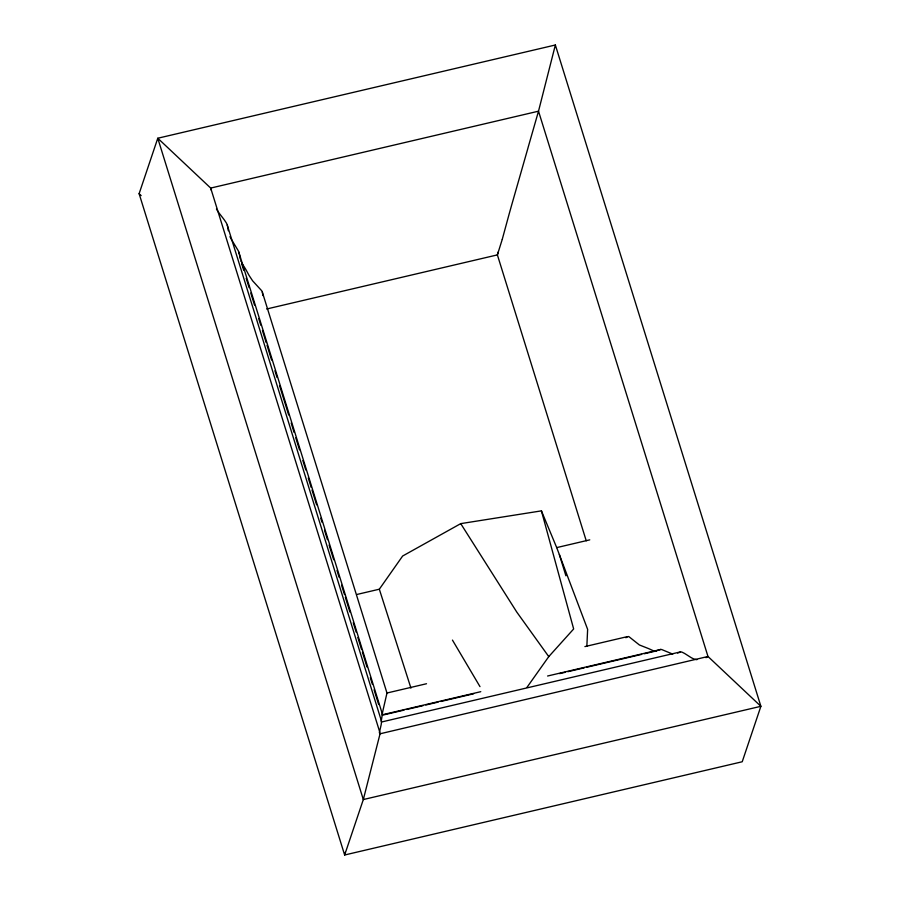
<?xml version="1.0" encoding="UTF-8"?>
<svg xmlns="http://www.w3.org/2000/svg" width="900" height="900" viewBox="0 0 900 900"><rect width="100%" height="100%" fill="white"/><g stroke="black" fill="none" stroke-linecap="round" stroke-linejoin="round"><path stroke-width="1.35" d="M586.856 646.2L587.633 629.359L556.706 547.605L541.429 510.863L460.733 523.631L402.637 556.02L379.327 589.207L357.154 594.405M241.718 262.901L245.261 268.537A25.245 8.899 46.6 0 1 246.139 270.011L248.287 273.983A58.163 20.52 46.6 0 0 249.075 275.434L252.619 280.822L261.675 290.723A4.331 1.53 46.6 0 1 262.181 291.634L386.978 693.034L382.984 710.347A23.535 0.652 -75.1 0 1 382.826 711.158L382.05 714.825M379.339 732.746L380.88 726.008A36.248 1.001 -75.1 0 0 381.206 724.556L381.476 722.239M381.173 721.564L382.23 715.039M345.33 852.289L344.644 855L742.219 761.76L760.883 706.309L555.356 45L157.781 138.24L139.118 193.691L344.644 855L363.319 799.549L380.16 733.365L210.69 188.078L157.781 138.24L363.319 799.549L760.883 706.309L707.985 656.482L538.515 111.184L555.356 45M498.071 252.18L497.385 254.891L586.238 540.788M502.245 239.389L509.029 214.459A58.163 1.597 -75.1 0 1 509.512 212.715L510.863 207.922A25.245 0.698 -75.1 0 0 511.358 206.134L527.726 148.894A38.385 1.057 -75.1 0 0 528.334 146.655L538.515 111.184L210.69 188.078L210.87 189.787M502.144 239.715L497.385 254.891L266.648 309.004M379.946 733.815L707.985 656.482L706.005 657.686M527.017 687.308L548.764 656.617L573.66 628.965L541.429 510.863M625.837 637.717L628.335 636.514A4.039 1.429 46.6 0 1 629.066 636.773L639.394 644.962L647.719 648.259A23.535 8.303 46.6 0 1 648.911 648.742L653.636 650.891A11.464 4.039 46.6 0 0 654.75 651.15M677.61 653.018L681.019 651.926A9.934 3.499 46.6 0 1 682.357 652.309L684.529 653.423A36.248 12.791 46.6 0 1 686.137 654.424L690.683 657.326A18.191 6.413 46.6 0 0 694.283 659.081L696.87 659.711M657.472 650.486L655.56 651.15M657.956 650.25L660.398 649.474A15.998 5.647 46.6 0 1 661.781 649.575L672.739 654.109M556.706 547.605L589.759 539.854M386.921 693.023L426.51 683.741M584.899 646.594L627.232 636.66M480.769 691.684L382.567 714.712L238.736 251.921M547.594 676.012L660.791 649.462M383.468 714.938L403.954 710.134M406.688 709.492L423.079 705.645M425.801 705.004L438.098 702.124M440.831 701.482L473.614 693.799M559.654 673.616L565.121 672.334M567.855 671.692L584.246 667.845M586.98 667.204L641.61 654.39M644.344 653.749L656.629 650.869M680.49 651.893L381.735 721.957L226.991 224.28A10.643 3.757 46.6 0 0 226.102 222.559L224.404 220.028A38.385 13.534 46.6 0 0 223.065 218.25L219.218 213.255A19.44 6.862 46.6 0 1 216.45 209.014M139.118 193.691L141.154 195.615M548.764 656.617L516.78 612.079L460.733 523.631M452.452 640.091L479.981 686.633M230.726 238.309L238.174 250.571A17.021 6.008 46.6 0 1 238.939 252.495M262.327 291.96L262.856 295.537M227.284 225.011L228.083 228.69M410.94 688.117L379.327 589.207M241.605 263.52L243.686 270.225M246.184 278.269L249.109 287.651M250.774 293.006L254.52 305.077M258.683 318.476L260.764 325.181M262.44 330.536L266.186 342.608M267.019 345.285L271.597 360.034M274.928 370.755L277.02 377.46M279.517 385.504L288.675 414.99M291.184 423.034L294.098 432.416M295.762 437.771L299.509 449.843M302.85 460.564L305.764 469.946M308.261 477.99L311.175 487.373M312.007 490.05L316.598 504.799M320.76 518.197L322.009 522.225M324.506 530.269L327.42 539.651M329.085 545.006L333.675 559.755M337.005 570.476L339.086 577.181M341.584 585.225L344.509 594.607M345.341 597.285L349.92 612.034M353.25 622.755L356.164 632.137M357.84 637.504L361.586 649.564M362.419 652.241L366.998 666.99M370.327 677.711L372.42 684.416M374.085 689.783L378.664 704.52M559.373 554.558L565.909 575.809M239.107 253.046L239.715 255.825M240.232 258.885L239.85 256.657M228.319 230.749L228.15 229.208M230.175 237.251A17.944 6.322 46.6 0 1 229.916 236.722M241.009 261.439A12.229 4.32 46.6 0 1 240.773 260.843"/></g></svg>
